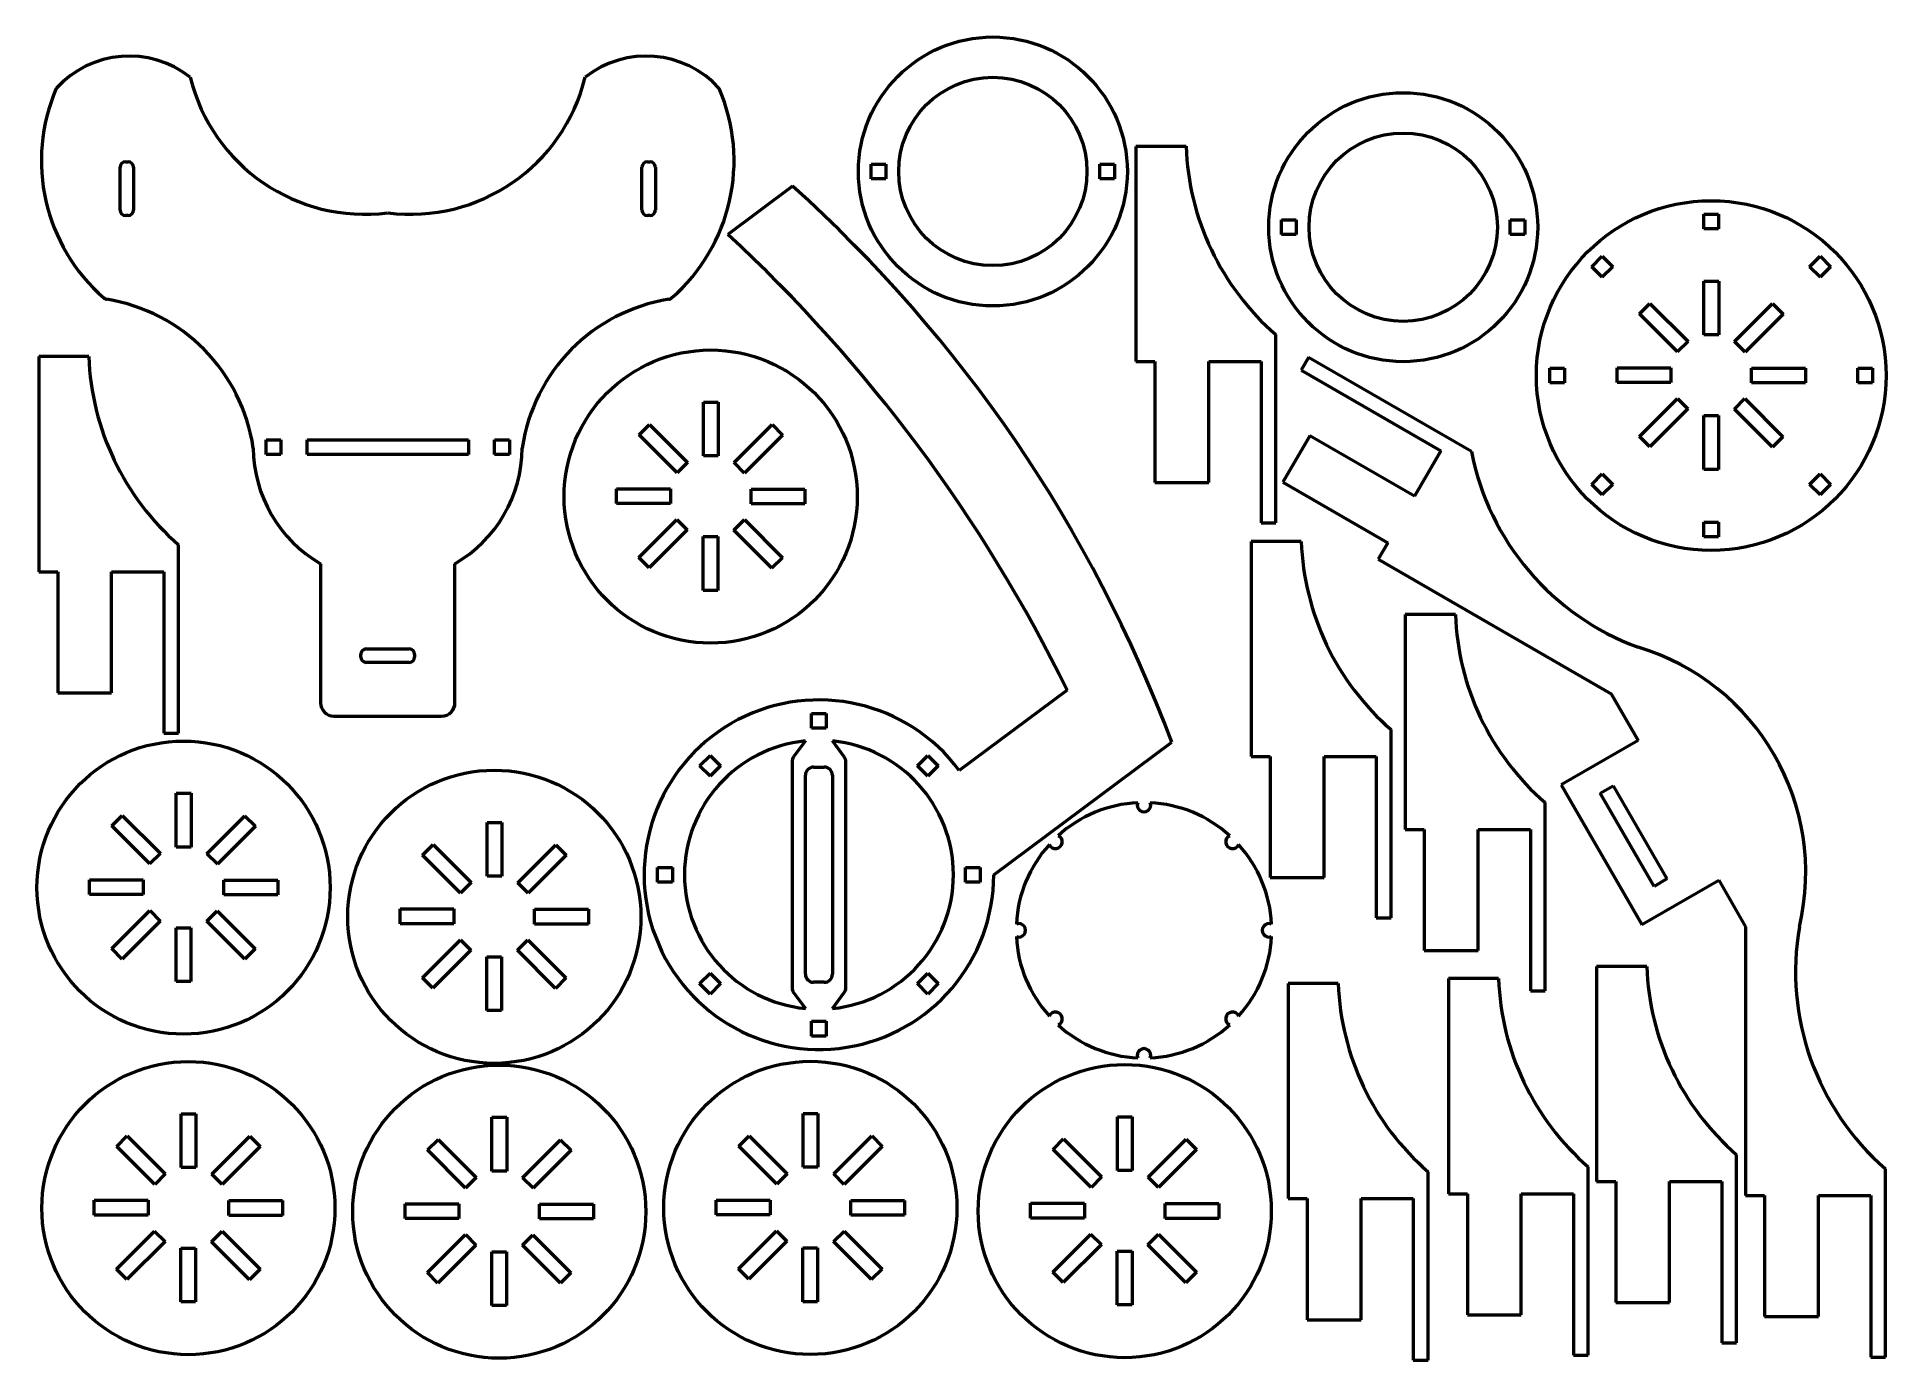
# Model space of a CAD drawing. Header units: millimetres. Extents: x 7 to 694, y 5 to 497.
import ezdxf

# ---------------------------------------------------------------- set-up
doc = ezdxf.new("R2010")
doc.units = ezdxf.units.MM
doc.layers.add('Visible (ANSI)', color=7, linetype='Continuous', lineweight=50)

msp = doc.modelspace()

# ---------------------------------------------------------------- linework, layer by layer
at = {"layer": 'Visible (ANSI)'}
for p, q in [((415.53, 456.17), (415.53, 376.17)), ((434.16, 456.17), (415.53, 456.17)), ((37.78, 432.43), (37.78, 448.43)), ((39.78, 450.43), (40.78, 450.43)), ((42.78, 448.43), (42.78, 432.43)), ((231.84, 432.43), (231.84, 448.43)), ((233.84, 450.43), (234.84, 450.43)), ((236.84, 448.43), (236.84, 432.43)), ((317.07, 444.08), (317.07, 449.58)), ((317.07, 449.58), (322.57, 449.58)), ((322.57, 449.58), (322.57, 444.08)), ((402.07, 449.58), (407.57, 449.58)), ((402.07, 444.08), (402.07, 449.58)), ((407.57, 449.58), (407.57, 444.08)), ((287.87, 441.34), (263.81, 423.43)), ((322.57, 444.08), (317.07, 444.08)), ((407.57, 444.08), (402.07, 444.08)), ((40.78, 430.43), (39.78, 430.43)), ((234.84, 430.43), (233.84, 430.43)), ((469.65, 423.35), (469.65, 428.85)), ((469.65, 428.85), (475.15, 428.85)), ((475.15, 428.85), (475.15, 423.35)), ((554.65, 428.85), (560.15, 428.85)), ((554.65, 423.35), (554.65, 428.85)), ((560.15, 428.85), (560.15, 423.35)), ((626.68, 430.95), (632.18, 430.95)), ((626.68, 425.45), (626.68, 430.95)), ((632.18, 430.95), (632.18, 425.45)), ((475.15, 423.35), (469.65, 423.35)), ((560.15, 423.35), (554.65, 423.35)), ((632.18, 425.45), (626.68, 425.45)), ((585.05, 411.43), (588.94, 415.32)), ((588.94, 415.32), (592.83, 411.43)), ((666.02, 411.43), (669.91, 415.32)), ((669.91, 415.32), (673.8, 411.43)), ((588.94, 407.54), (585.05, 411.43)), ((592.83, 411.43), (588.94, 407.54)), ((626.73, 406.05), (632.23, 406.05)), ((626.73, 386.05), (626.73, 406.05)), ((632.23, 406.05), (632.23, 386.05)), ((669.91, 407.54), (666.02, 411.43)), ((673.8, 411.43), (669.91, 407.54)), ((602.77, 393.89), (606.66, 397.78)), ((616.91, 379.75), (602.77, 393.89)), ((606.66, 397.78), (620.8, 383.63)), ((638.12, 383.56), (652.26, 397.71)), ((656.15, 393.82), (642.01, 379.67)), ((652.26, 397.71), (656.15, 393.82)), ((467.53, 316.17), (467.53, 386.17)), ((632.23, 386.05), (626.73, 386.05)), ((620.8, 383.63), (616.91, 379.75)), ((642.01, 379.67), (638.12, 383.56)), ((7.55, 378.01), (7.55, 298.01)), ((26.17, 378.01), (7.55, 378.01)), ((415.53, 376.17), (422.6, 376.17)), ((422.6, 376.17), (422.6, 331.17)), ((442.6, 376.17), (462.03, 376.17)), ((442.6, 331.17), (442.6, 376.17)), ((462.03, 376.17), (462.03, 316.17)), ((479.66, 377.66), (476.91, 372.9)), ((476.91, 372.9), (528.87, 342.9)), ((540.28, 342.66), (479.66, 377.66)), ((569.43, 368.2), (569.43, 373.7)), ((569.43, 373.7), (574.93, 373.7)), ((574.93, 373.7), (574.93, 368.2)), ((594.43, 368.35), (594.43, 373.85)), ((594.43, 373.85), (614.43, 373.85)), ((614.43, 373.85), (614.43, 368.35)), ((644.43, 373.75), (664.43, 373.75)), ((644.43, 368.25), (644.43, 373.75)), ((664.43, 373.75), (664.43, 368.25)), ((683.93, 373.7), (689.43, 373.7)), ((683.93, 368.2), (683.93, 373.7)), ((689.43, 373.7), (689.43, 368.2)), ((574.93, 368.2), (569.43, 368.2)), ((614.43, 368.35), (594.43, 368.35)), ((664.43, 368.25), (644.43, 368.25)), ((689.43, 368.2), (683.93, 368.2)), ((254.7, 361.05), (260.2, 361.05)), ((254.7, 341.05), (254.7, 361.05)), ((260.2, 361.05), (260.2, 341.05)), ((602.7, 348.28), (616.84, 362.42)), ((620.73, 358.53), (606.59, 344.39)), ((616.84, 362.42), (620.73, 358.53)), ((638.05, 358.46), (641.94, 362.35)), ((652.19, 344.32), (638.05, 358.46)), ((641.94, 362.35), (656.08, 348.21)), ((230.74, 348.89), (234.63, 352.78)), ((234.63, 352.78), (248.77, 338.64)), ((266.1, 338.57), (280.24, 352.71)), ((280.24, 352.71), (284.13, 348.82)), ((626.63, 356.05), (632.13, 356.05)), ((626.63, 336.05), (626.63, 356.05)), ((632.13, 356.05), (632.13, 336.05)), ((92.06, 341.54), (92.06, 347.04)), ((92.06, 347.04), (97.56, 347.04)), ((97.56, 347.04), (97.56, 341.54)), ((107.31, 346.99), (167.31, 346.99)), ((107.31, 341.59), (107.31, 346.99)), ((167.31, 346.99), (167.31, 341.59)), ((177.06, 347.04), (182.56, 347.04)), ((177.06, 341.54), (177.06, 347.04)), ((182.56, 347.04), (182.56, 341.54)), ((244.89, 334.75), (230.74, 348.89)), ((284.13, 348.82), (269.99, 334.68)), ((480.18, 348.57), (470.18, 331.25)), ((519.15, 326.07), (480.18, 348.57)), ((606.59, 344.39), (602.7, 348.28)), ((656.08, 348.21), (652.19, 344.32)), ((97.56, 341.54), (92.06, 341.54)), ((167.31, 341.59), (107.31, 341.59)), ((182.56, 341.54), (177.06, 341.54)), ((248.77, 338.64), (244.89, 334.75)), ((260.2, 341.05), (254.7, 341.05)), ((269.99, 334.68), (266.1, 338.57)), ((528.87, 342.9), (519.15, 326.07)), ((422.6, 331.17), (442.6, 331.17)), ((470.18, 331.25), (509.15, 308.75)), ((585.05, 330.47), (588.94, 334.36)), ((588.94, 326.58), (585.05, 330.47)), ((588.94, 334.36), (592.83, 330.47)), ((592.83, 330.47), (588.94, 326.58)), ((632.13, 336.05), (626.63, 336.05)), ((666.02, 330.47), (669.91, 334.36)), ((669.91, 326.58), (666.02, 330.47)), ((669.91, 334.36), (673.8, 330.47)), ((673.8, 330.47), (669.91, 326.58)), ((222.4, 323.35), (222.4, 328.85)), ((222.4, 328.85), (242.4, 328.85)), ((242.4, 323.35), (222.4, 323.35)), ((242.4, 328.85), (242.4, 323.35)), ((272.4, 323.25), (272.4, 328.75)), ((272.4, 328.75), (292.4, 328.75)), ((292.4, 323.25), (272.4, 323.25)), ((292.4, 328.75), (292.4, 323.25)), ((230.67, 303.28), (244.81, 317.43)), ((244.81, 317.43), (248.7, 313.54)), ((266.03, 313.47), (269.92, 317.36)), ((269.92, 317.36), (284.06, 303.21)), ((626.68, 316.45), (632.18, 316.45)), ((626.68, 310.95), (626.68, 316.45)), ((632.18, 316.45), (632.18, 310.95)), ((248.7, 313.54), (234.56, 299.4)), ((254.6, 311.05), (260.1, 311.05)), ((254.6, 291.05), (254.6, 311.05)), ((260.1, 311.05), (260.1, 291.05)), ((280.17, 299.32), (266.03, 313.47)), ((462.03, 316.17), (467.53, 316.17)), ((632.18, 310.95), (626.68, 310.95)), ((59.55, 238.01), (59.55, 308.01)), ((234.56, 299.4), (230.67, 303.28)), ((284.06, 303.21), (280.17, 299.32)), ((458.39, 309.3), (458.39, 229.3)), ((477.01, 309.3), (458.39, 309.3)), ((509.15, 308.75), (505.62, 302.63)), ((505.62, 302.63), (592.22, 252.63)), ((7.55, 298.01), (14.62, 298.01)), ((14.62, 298.01), (14.62, 253.01)), ((34.62, 298.01), (54.05, 298.01)), ((34.62, 253.01), (34.62, 298.01)), ((54.05, 298.01), (54.05, 238.01)), ((112.31, 300.99), (112.31, 249.29)), ((162.31, 249.29), (162.31, 300.99)), ((260.1, 291.05), (254.6, 291.05)), ((515.67, 282.15), (515.67, 202.15)), ((534.3, 282.15), (515.67, 282.15)), ((129.31, 269.29), (145.31, 269.29)), ((127.31, 266.29), (127.31, 267.29)), ((145.31, 264.29), (129.31, 264.29)), ((147.31, 267.29), (147.31, 266.29)), ((14.62, 253.01), (34.62, 253.01)), ((389.89, 254.01), (349.78, 224.15)), ((592.22, 252.63), (602.22, 235.31)), ((117.31, 244.29), (157.31, 244.29)), ((294.89, 245.34), (300.39, 245.34)), ((294.89, 239.84), (294.89, 245.34)), ((300.39, 245.34), (300.39, 239.84)), ((54.05, 238.01), (59.55, 238.01)), ((292.64, 235.09), (288.23, 229.14)), ((300.39, 239.84), (294.89, 239.84)), ((307.05, 229.14), (302.64, 235.09)), ((362.64, 185.34), (428.81, 234.59)), ((510.39, 169.3), (510.39, 239.3)), ((602.22, 235.31), (573.64, 218.81)), ((253.27, 225.82), (257.16, 229.71)), ((257.16, 229.71), (261.05, 225.82)), ((287.64, 227.35), (287.64, 143.33)), ((307.64, 143.33), (307.64, 227.35)), ((334.24, 225.82), (338.13, 229.71)), ((338.13, 229.71), (342.02, 225.82)), ((458.39, 229.3), (465.46, 229.3)), ((465.46, 229.3), (465.46, 184.3)), ((485.46, 229.3), (504.89, 229.3)), ((485.46, 184.3), (485.46, 229.3)), ((504.89, 229.3), (504.89, 169.3)), ((257.16, 221.93), (253.27, 225.82)), ((261.05, 225.82), (257.16, 221.93)), ((292.64, 148.34), (292.64, 222.34)), ((295.64, 225.34), (299.64, 225.34)), ((302.64, 222.34), (302.64, 148.34)), ((338.13, 221.93), (334.24, 225.82)), ((342.02, 225.82), (338.13, 221.93)), ((58.69, 215.65), (64.19, 215.65)), ((58.69, 195.65), (58.69, 215.65)), ((64.19, 215.65), (64.19, 195.65)), ((573.64, 218.81), (603.64, 166.84)), ((588.17, 215.65), (592.93, 218.4)), ((608.17, 181.01), (588.17, 215.65)), ((592.93, 218.4), (612.93, 183.76)), ((34.73, 203.49), (38.62, 207.38)), ((38.62, 207.38), (52.76, 193.23)), ((70.08, 193.16), (84.23, 207.3)), ((84.23, 207.3), (88.11, 203.42)), ((567.67, 142.15), (567.67, 212.15)), ((48.87, 189.34), (34.73, 203.49)), ((88.11, 203.42), (73.97, 189.27)), ((174.24, 204.81), (179.74, 204.81)), ((174.24, 184.81), (174.24, 204.81)), ((179.74, 204.81), (179.74, 184.81)), ((515.67, 202.15), (522.74, 202.15)), ((522.74, 202.15), (522.74, 157.15)), ((542.74, 202.15), (562.17, 202.15)), ((542.74, 157.15), (542.74, 202.15)), ((562.17, 202.15), (562.17, 142.15)), ((52.76, 193.23), (48.87, 189.34)), ((64.19, 195.65), (58.69, 195.65)), ((73.97, 189.27), (70.08, 193.16)), ((150.28, 192.65), (154.17, 196.54)), ((164.42, 178.51), (150.28, 192.65)), ((154.17, 196.54), (168.31, 182.4)), ((185.63, 182.33), (199.78, 196.47)), ((203.66, 192.58), (189.52, 178.44)), ((199.78, 196.47), (203.66, 192.58)), ((237.64, 182.59), (237.64, 188.09)), ((237.64, 188.09), (243.14, 188.09)), ((243.14, 188.09), (243.14, 182.59)), ((352.14, 188.09), (357.64, 188.09)), ((352.14, 182.59), (352.14, 188.09)), ((357.64, 188.09), (357.64, 182.59)), ((26.39, 177.95), (26.39, 183.45)), ((26.39, 183.45), (46.39, 183.45)), ((46.39, 183.45), (46.39, 177.95)), ((76.39, 177.85), (76.39, 183.35)), ((76.39, 183.35), (96.39, 183.35)), ((96.39, 183.35), (96.39, 177.85)), ((168.31, 182.4), (164.42, 178.51)), ((179.74, 184.81), (174.24, 184.81)), ((189.52, 178.44), (185.63, 182.33)), ((243.14, 182.59), (237.64, 182.59)), ((357.64, 182.59), (352.14, 182.59)), ((465.46, 184.3), (485.46, 184.3)), ((603.64, 166.84), (632.22, 183.34)), ((612.93, 183.76), (608.17, 181.01)), ((632.22, 183.34), (642.22, 166.02)), ((46.39, 177.95), (26.39, 177.95)), ((34.66, 157.88), (48.8, 172.02)), ((48.8, 172.02), (52.69, 168.13)), ((70.01, 168.06), (73.9, 171.95)), ((73.9, 171.95), (88.04, 157.81)), ((96.39, 177.85), (76.39, 177.85)), ((141.94, 167.11), (141.94, 172.61)), ((141.94, 172.61), (161.94, 172.61)), ((161.94, 172.61), (161.94, 167.11)), ((191.94, 167.01), (191.94, 172.51)), ((191.94, 172.51), (211.94, 172.51)), ((211.94, 172.51), (211.94, 167.01)), ((52.69, 168.13), (38.55, 153.99)), ((58.59, 165.65), (64.09, 165.65)), ((58.59, 145.65), (58.59, 165.65)), ((64.09, 165.65), (64.09, 145.65)), ((84.15, 153.92), (70.01, 168.06)), ((161.94, 167.11), (141.94, 167.11)), ((211.94, 167.01), (191.94, 167.01)), ((504.89, 169.3), (510.39, 169.3)), ((642.22, 166.02), (642.22, 66.02)), ((150.21, 147.05), (164.35, 161.19)), ((164.35, 161.19), (168.24, 157.3)), ((185.56, 157.23), (189.45, 161.12)), ((189.45, 161.12), (203.59, 146.97)), ((38.55, 153.99), (34.66, 157.88)), ((88.04, 157.81), (84.15, 153.92)), ((168.24, 157.3), (154.1, 143.16)), ((174.14, 154.81), (179.64, 154.81)), ((174.14, 134.81), (174.14, 154.81)), ((179.64, 154.81), (179.64, 134.81)), ((199.7, 143.09), (185.56, 157.23)), ((522.74, 157.15), (542.74, 157.15)), ((64.09, 145.65), (58.59, 145.65)), ((154.1, 143.16), (150.21, 147.05)), ((203.59, 146.97), (199.7, 143.09)), ((253.27, 144.86), (257.16, 148.75)), ((257.16, 140.97), (253.27, 144.86)), ((257.16, 148.75), (261.05, 144.86)), ((261.05, 144.86), (257.16, 140.97)), ((299.64, 145.34), (295.64, 145.34)), ((334.24, 144.86), (338.13, 148.75)), ((338.13, 140.97), (334.24, 144.86)), ((338.13, 148.75), (342.02, 144.86)), ((342.02, 144.86), (338.13, 140.97)), ((472.14, 144.9), (472.14, 64.9)), ((490.76, 144.9), (472.14, 144.9)), ((531.72, 146.71), (531.72, 66.71)), ((550.34, 146.71), (531.72, 146.71)), ((586.83, 151.25), (586.83, 71.25)), ((605.45, 151.25), (586.83, 151.25)), ((288.23, 141.54), (292.64, 135.59)), ((302.64, 135.59), (307.05, 141.54)), ((562.17, 142.15), (567.67, 142.15)), ((179.64, 134.81), (174.14, 134.81)), ((294.89, 130.84), (300.39, 130.84)), ((294.89, 125.34), (294.89, 130.84)), ((300.39, 130.84), (300.39, 125.34)), ((300.39, 125.34), (294.89, 125.34)), ((60.49, 96.49), (65.99, 96.49)), ((60.49, 76.49), (60.49, 96.49)), ((65.99, 96.49), (65.99, 76.49)), ((291.76, 96.56), (297.26, 96.56)), ((291.76, 76.56), (291.76, 96.56)), ((297.26, 96.56), (297.26, 76.56)), ((176.07, 95.16), (181.57, 95.16)), ((176.07, 75.16), (176.07, 95.16)), ((181.57, 95.16), (181.57, 75.16)), ((408.66, 95.37), (414.16, 95.37)), ((408.66, 75.37), (408.66, 95.37)), ((414.16, 95.37), (414.16, 75.37)), ((36.53, 84.33), (40.42, 88.21)), ((50.68, 70.18), (36.53, 84.33)), ((40.42, 88.21), (54.56, 74.07)), ((71.89, 74), (86.03, 88.14)), ((89.92, 84.25), (75.78, 70.11)), ((86.03, 88.14), (89.92, 84.25)), ((152.11, 83), (156, 86.89)), ((166.26, 68.86), (152.11, 83)), ((156, 86.89), (170.14, 72.75)), ((187.47, 72.68), (201.61, 86.82)), ((205.5, 82.93), (191.36, 68.79)), ((201.61, 86.82), (205.5, 82.93)), ((267.8, 84.4), (271.69, 88.29)), ((281.94, 70.26), (267.8, 84.4)), ((271.69, 88.29), (285.83, 74.15)), ((303.16, 74.08), (317.3, 88.22)), ((321.19, 84.33), (307.05, 70.19)), ((317.3, 88.22), (321.19, 84.33)), ((384.7, 83.21), (388.59, 87.1)), ((398.84, 69.07), (384.7, 83.21)), ((388.59, 87.1), (402.73, 72.96)), ((420.05, 72.89), (434.2, 87.03)), ((438.09, 83.14), (423.94, 69)), ((434.2, 87.03), (438.09, 83.14)), ((65.99, 76.49), (60.49, 76.49)), ((297.26, 76.56), (291.76, 76.56)), ((583.72, 6.71), (583.72, 76.71)), ((638.83, 11.25), (638.83, 81.25)), ((694.22, 6.02), (694.22, 76.02)), ((54.56, 74.07), (50.68, 70.18)), ((75.78, 70.11), (71.89, 74)), ((170.14, 72.75), (166.26, 68.86)), ((181.57, 75.16), (176.07, 75.16)), ((191.36, 68.79), (187.47, 72.68)), ((285.83, 74.15), (281.94, 70.26)), ((307.05, 70.19), (303.16, 74.08)), ((402.73, 72.96), (398.84, 69.07)), ((414.16, 75.37), (408.66, 75.37)), ((423.94, 69), (420.05, 72.89)), ((524.14, 4.9), (524.14, 74.9)), ((586.83, 71.25), (593.9, 71.25)), ((593.9, 71.25), (593.9, 26.25)), ((613.9, 71.25), (633.33, 71.25)), ((613.9, 26.25), (613.9, 71.25)), ((633.33, 71.25), (633.33, 11.25)), ((28.19, 58.79), (28.19, 64.29)), ((28.19, 64.29), (48.19, 64.29)), ((48.19, 64.29), (48.19, 58.79)), ((78.19, 58.69), (78.19, 64.19)), ((78.19, 64.19), (98.19, 64.19)), ((98.19, 64.19), (98.19, 58.69)), ((143.77, 57.46), (143.77, 62.96)), ((143.77, 62.96), (163.77, 62.96)), ((163.77, 62.96), (163.77, 57.46)), ((193.77, 57.36), (193.77, 62.86)), ((193.77, 62.86), (213.77, 62.86)), ((213.77, 62.86), (213.77, 57.36)), ((259.46, 58.86), (259.46, 64.36)), ((259.46, 64.36), (279.46, 64.36)), ((279.46, 64.36), (279.46, 58.86)), ((309.46, 58.76), (309.46, 64.26)), ((309.46, 64.26), (329.46, 64.26)), ((329.46, 64.26), (329.46, 58.76)), ((376.36, 57.67), (376.36, 63.17)), ((376.36, 63.17), (396.36, 63.17)), ((396.36, 63.17), (396.36, 57.67)), ((426.36, 57.57), (426.36, 63.07)), ((426.36, 63.07), (446.36, 63.07)), ((446.36, 63.07), (446.36, 57.57)), ((472.14, 64.9), (479.21, 64.9)), ((479.21, 64.9), (479.21, 19.9)), ((499.21, 64.9), (518.64, 64.9)), ((499.21, 19.9), (499.21, 64.9)), ((518.64, 64.9), (518.64, 4.9)), ((531.72, 66.71), (538.79, 66.71)), ((538.79, 66.71), (538.79, 21.71)), ((558.79, 66.71), (578.22, 66.71)), ((558.79, 21.71), (558.79, 66.71)), ((578.22, 66.71), (578.22, 6.71)), ((642.22, 66.02), (649.29, 66.02)), ((649.29, 66.02), (649.29, 21.02)), ((669.29, 66.02), (688.72, 66.02)), ((669.29, 21.02), (669.29, 66.02)), ((688.72, 66.02), (688.72, 6.02)), ((48.19, 58.79), (28.19, 58.79)), ((98.19, 58.69), (78.19, 58.69)), ((163.77, 57.46), (143.77, 57.46)), ((213.77, 57.36), (193.77, 57.36)), ((279.46, 58.86), (259.46, 58.86)), ((329.46, 58.76), (309.46, 58.76)), ((396.36, 57.67), (376.36, 57.67)), ((446.36, 57.57), (426.36, 57.57)), ((36.46, 38.72), (50.6, 52.86)), ((54.49, 48.97), (40.35, 34.83)), ((50.6, 52.86), (54.49, 48.97)), ((71.82, 48.9), (75.71, 52.79)), ((85.96, 34.76), (71.82, 48.9)), ((75.71, 52.79), (89.85, 38.65)), ((152.04, 37.39), (166.18, 51.54)), ((166.18, 51.54), (170.07, 47.65)), ((187.4, 47.58), (191.29, 51.46)), ((191.29, 51.46), (205.43, 37.32)), ((267.73, 38.79), (281.87, 52.94)), ((285.76, 49.05), (271.62, 34.91)), ((281.87, 52.94), (285.76, 49.05)), ((303.09, 48.98), (306.97, 52.87)), ((317.23, 34.83), (303.09, 48.98)), ((306.97, 52.87), (321.12, 38.72)), ((384.63, 37.6), (398.77, 51.74)), ((398.77, 51.74), (402.66, 47.85)), ((419.98, 47.78), (423.87, 51.67)), ((423.87, 51.67), (438.01, 37.53)), ((60.39, 46.49), (65.89, 46.49)), ((60.39, 26.49), (60.39, 46.49)), ((65.89, 46.49), (65.89, 26.49)), ((170.07, 47.65), (155.93, 33.5)), ((175.97, 45.16), (181.47, 45.16)), ((175.97, 25.16), (175.97, 45.16)), ((181.47, 45.16), (181.47, 25.16)), ((201.54, 33.43), (187.4, 47.58)), ((291.66, 46.56), (297.16, 46.56)), ((291.66, 26.56), (291.66, 46.56)), ((297.16, 46.56), (297.16, 26.56)), ((402.66, 47.85), (388.52, 33.71)), ((408.56, 45.37), (414.06, 45.37)), ((408.56, 25.37), (408.56, 45.37)), ((414.06, 45.37), (414.06, 25.37)), ((434.13, 33.64), (419.98, 47.78)), ((40.35, 34.83), (36.46, 38.72)), ((89.85, 38.65), (85.96, 34.76)), ((155.93, 33.5), (152.04, 37.39)), ((205.43, 37.32), (201.54, 33.43)), ((271.62, 34.91), (267.73, 38.79)), ((321.12, 38.72), (317.23, 34.83)), ((388.52, 33.71), (384.63, 37.6)), ((438.01, 37.53), (434.13, 33.64)), ((65.89, 26.49), (60.39, 26.49)), ((181.47, 25.16), (175.97, 25.16)), ((297.16, 26.56), (291.66, 26.56)), ((414.06, 25.37), (408.56, 25.37)), ((538.79, 21.71), (558.79, 21.71)), ((593.9, 26.25), (613.9, 26.25)), ((649.29, 21.02), (669.29, 21.02)), ((479.21, 19.9), (499.21, 19.9)), ((633.33, 11.25), (638.83, 11.25)), ((518.64, 4.9), (524.14, 4.9)), ((578.22, 6.71), (583.72, 6.71)), ((688.72, 6.02), (694.22, 6.02))]:
    msp.add_line(p, q, dxfattribs=at)
for centre, radius in [((362.32, 446.83), 50), ((362.32, 446.83), 35), ((514.9, 426.1), 50), ((514.9, 426.1), 35), ((629.43, 370.95), 65), ((257.4, 325.95), 54.5), ((61.39, 180.55), 54.5), ((176.94, 169.71), 54.5), ((63.19, 61.39), 54.5), ((178.77, 60.06), 54.5), ((294.46, 61.46), 54.5), ((411.36, 60.27), 54.5)]:
    msp.add_circle(centre, radius, dxfattribs=at)
for centre, radius, start, end in [((41.21, 453.12), 36.61, 51.70872, 137.83627), ((233.41, 453.12), 36.61, 42.16373, 128.29128), ((128.81, 497.73), 66.82, 193.7343, 277.30564), ((145.81, 497.73), 66.82, 262.69436, 346.2657), ((76.3, 450.86), 67.77, 156.66399, 228.90463), ((198.32, 450.86), 67.77, 311.09537, 23.33601), ((531.33, 459.55), 97.24, 181.989, 228.99091), ((39.78, 448.43), 2, 90, 180), ((40.78, 448.43), 2, 0, 90), ((233.84, 448.43), 2, 90, 180), ((234.84, 448.43), 2, 0, 90), ((-62.99, 50.75), 525.04, 20.4971, 48.06765), ((39.78, 432.43), 2, 180, 270), ((40.78, 432.43), 2, 270, 0), ((233.84, 432.43), 2, 180, 270), ((234.84, 432.43), 2, 270, 0), ((-127.97, 0.23), 576.7, 26.10725, 47.20791), ((33.07, 401.29), 2, 228.90463, 260.86723), ((22.32, 334.46), 65.68, 8.34989, 80.86723), ((252.29, 334.46), 65.68, 99.13277, 171.65011), ((241.55, 401.29), 2, 279.13277, 311.09537), ((123.35, 381.38), 97.24, 181.989, 228.99091), ((137.31, 344.29), 50, 180.32771, 240), ((137.31, 344.29), 50, 300, 359.67229), ((635.72, 361.23), 97.24, 191.00909, 249.84466), ((574.19, 312.67), 97.24, 181.989, 228.99091), ((631.47, 285.52), 97.24, 181.989, 228.99091), ((129.31, 267.29), 2, 90, 180), ((145.31, 267.29), 2, 0, 90), ((577.15, 186.19), 87.43, 346.66357, 73.33643), ((129.31, 266.29), 2, 180, 270), ((145.31, 266.29), 2, 270, 0), ((117.31, 249.29), 5, 180, 270), ((157.31, 249.29), 5, 270, 0), ((297.64, 185.34), 65, 36.66306, 0), ((297.64, 185.34), 50, 95.73917, 264.26083), ((297.64, 185.34), 50, 275.73917, 84.26083), ((290.64, 227.35), 3, 143.46859, 180), ((304.64, 227.35), 3, 0, 36.53141), ((295.64, 222.34), 3, 90, 180), ((299.64, 222.34), 3, 0, 90), ((418.5, 164.67), 47.5, 92.79365, 132.20635), ((418.5, 211.17), 2.5, 157.82608, 22.17392), ((418.5, 164.67), 47.5, 47.79365, 87.20635), ((385.62, 197.55), 2.5, 202.82608, 67.17392), ((451.38, 197.55), 2.5, 112.82608, 337.17392), ((418.5, 164.67), 47.5, 137.79365, 177.20635), ((418.5, 164.67), 47.5, 2.79365, 42.20635), ((372, 164.67), 2.5, 247.82608, 112.17392), ((465, 164.67), 2.5, 67.82608, 292.17392), ((758.02, 149.4), 97.24, 170.15534, 228.99091), ((418.5, 164.67), 47.5, 182.79365, 222.20635), ((418.5, 164.67), 47.5, 317.79365, 357.20635), ((295.64, 148.34), 3, 180, 270), ((299.64, 148.34), 3, 270, 0), ((587.94, 148.28), 97.24, 181.989, 228.99091), ((647.52, 150.08), 97.24, 181.989, 228.99091), ((702.63, 154.63), 97.24, 181.989, 228.99091), ((290.64, 143.33), 3, 180, 216.53141), ((304.64, 143.33), 3, 323.46859, 0), ((385.62, 131.79), 2.5, 292.82608, 157.17392), ((451.38, 131.79), 2.5, 22.82608, 247.17392), ((418.5, 164.67), 47.5, 227.79365, 267.20635), ((418.5, 164.67), 47.5, 272.79365, 312.20635), ((418.5, 118.17), 2.5, 337.82608, 202.17392)]:
    msp.add_arc(centre, radius, start, end, dxfattribs=at)

doc.saveas('drawing.dxf')
